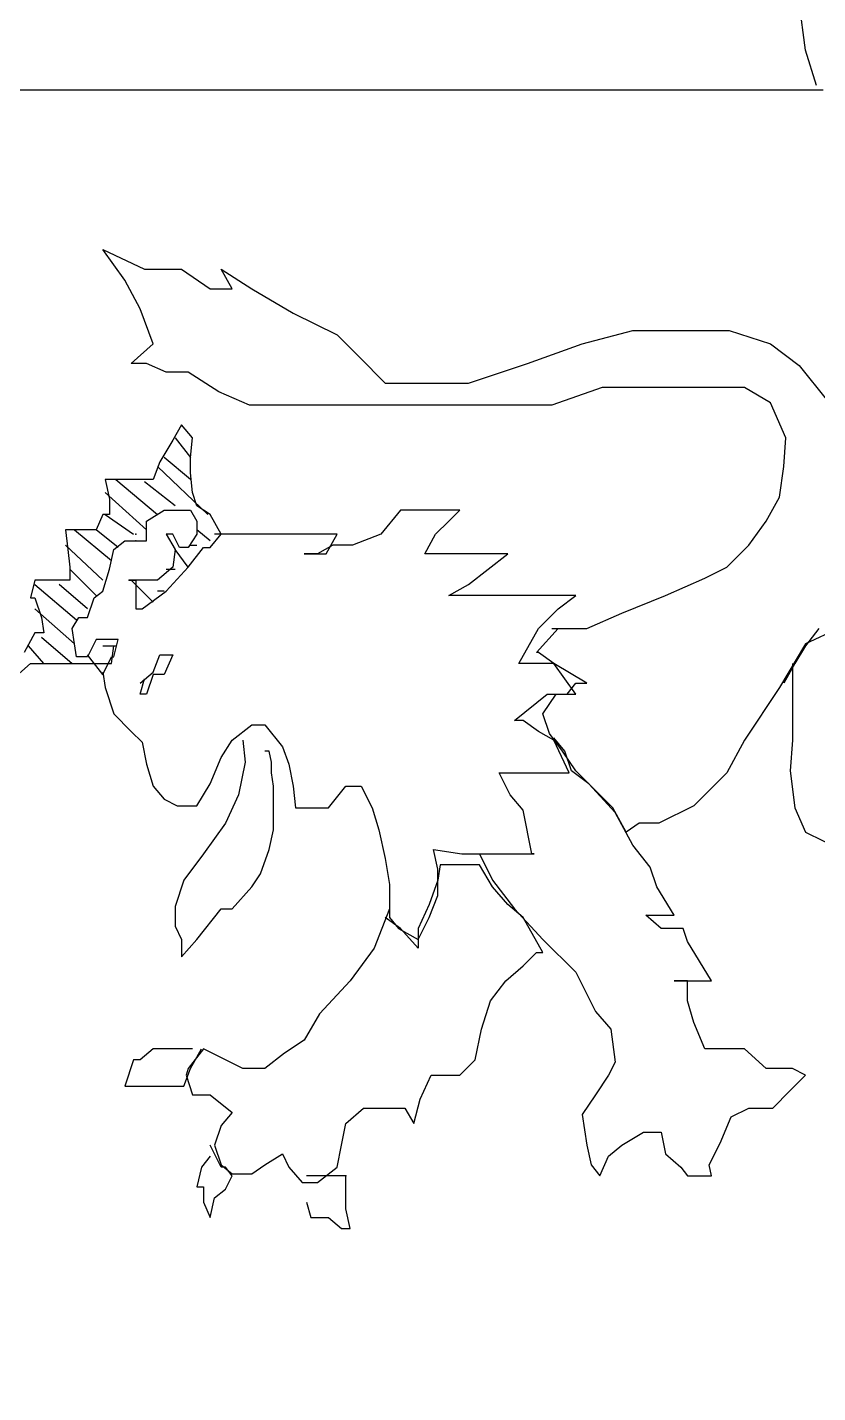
# Model space of a CAD drawing. Extents: x 730654 to 731244, y 4379381 to 4380408.
# Drawn here: x 730685.58 to 730689.2, y 4380242.19 to 4380248.42 of the extents above; entities that cross this region are included whole.
import ezdxf

# ---------------------------------------------------------------- set-up
doc = ezdxf.new("R2010")
doc.units = 0
doc.layers.get('0').update_dxf_attribs({"linetype": 'CONTINUOUS'})

msp = doc.modelspace()

# ---------------------------------------------------------------- linework, layer by layer
at = {"color": 0, "linetype": 'CONTINUOUS'}
for p, q in [((730689.14, 4380248.32), (730689.11, 4380248.54)), ((730689.14, 4380248.32), (730689.11, 4380248.54)), ((730689.19, 4380248.16), (730689.14, 4380248.32)), ((730689.19, 4380248.16), (730689.14, 4380248.32)), ((730685.2, 4380248.14), (730687.6, 4380248.14)), ((730685.2, 4380248.14), (730687.6, 4380248.14)), ((730687.6, 4380248.14), (730689.14, 4380248.14)), ((730687.6, 4380248.14), (730689.14, 4380248.14)), ((730689.14, 4380248.14), (730689.22, 4380248.14)), ((730689.14, 4380248.14), (730689.22, 4380248.14)), ((730686.03, 4380247.27), (730685.93, 4380247.41)), ((730685.93, 4380247.41), (730686.12, 4380247.32)), ((730686.03, 4380247.27), (730685.93, 4380247.41)), ((730685.93, 4380247.41), (730686.12, 4380247.32)), ((730686.12, 4380247.32), (730686.29, 4380247.32)), ((730686.12, 4380247.32), (730686.29, 4380247.32)), ((730686.29, 4380247.32), (730686.42, 4380247.23)), ((730686.29, 4380247.32), (730686.42, 4380247.23)), ((730686.47, 4380247.32), (730686.61, 4380247.23)), ((730686.52, 4380247.23), (730686.47, 4380247.32)), ((730686.47, 4380247.32), (730686.61, 4380247.23)), ((730686.52, 4380247.23), (730686.47, 4380247.32)), ((730686.1, 4380247.14), (730686.03, 4380247.27)), ((730686.1, 4380247.14), (730686.03, 4380247.27)), ((730686.42, 4380247.23), (730686.52, 4380247.23)), ((730686.42, 4380247.23), (730686.52, 4380247.23)), ((730686.61, 4380247.23), (730686.8, 4380247.12)), ((730686.61, 4380247.23), (730686.8, 4380247.12)), ((730686.16, 4380246.98), (730686.1, 4380247.14)), ((730686.16, 4380246.98), (730686.1, 4380247.14)), ((730686.8, 4380247.12), (730687, 4380247.02)), ((730686.8, 4380247.12), (730687, 4380247.02)), ((730687, 4380247.02), (730687.1, 4380246.92)), ((730687, 4380247.02), (730687.1, 4380246.92)), ((730688.12, 4380246.98), (730688.35, 4380247.04)), ((730688.12, 4380246.98), (730688.35, 4380247.04)), ((730688.35, 4380247.04), (730688.58, 4380247.04)), ((730688.35, 4380247.04), (730688.58, 4380247.04)), ((730688.58, 4380247.04), (730688.79, 4380247.04)), ((730688.58, 4380247.04), (730688.79, 4380247.04)), ((730688.79, 4380247.04), (730688.98, 4380246.98)), ((730688.79, 4380247.04), (730688.98, 4380246.98)), ((730686.06, 4380246.89), (730686.16, 4380246.98)), ((730686.06, 4380246.89), (730686.16, 4380246.98)), ((730687.87, 4380246.89), (730688.12, 4380246.98)), ((730687.87, 4380246.89), (730688.12, 4380246.98)), ((730688.98, 4380246.98), (730689.11, 4380246.88)), ((730688.98, 4380246.98), (730689.11, 4380246.88)), ((730686.13, 4380246.89), (730686.06, 4380246.89)), ((730686.13, 4380246.89), (730686.06, 4380246.89)), ((730686.22, 4380246.85), (730686.13, 4380246.89)), ((730686.22, 4380246.85), (730686.13, 4380246.89)), ((730687.1, 4380246.92), (730687.22, 4380246.8)), ((730687.1, 4380246.92), (730687.22, 4380246.8)), ((730687.6, 4380246.8), (730687.87, 4380246.89)), ((730687.6, 4380246.8), (730687.87, 4380246.89)), ((730689.11, 4380246.88), (730689.24, 4380246.72)), ((730689.11, 4380246.88), (730689.24, 4380246.72)), ((730686.32, 4380246.85), (730686.22, 4380246.85)), ((730686.32, 4380246.85), (730686.22, 4380246.85)), ((730686.46, 4380246.76), (730686.32, 4380246.85)), ((730686.46, 4380246.76), (730686.32, 4380246.85)), ((730686.6, 4380246.7), (730686.46, 4380246.76)), ((730686.6, 4380246.7), (730686.46, 4380246.76)), ((730687.22, 4380246.8), (730687.34, 4380246.8)), ((730687.22, 4380246.8), (730687.34, 4380246.8)), ((730687.34, 4380246.8), (730687.6, 4380246.8)), ((730687.34, 4380246.8), (730687.6, 4380246.8)), ((730688.21, 4380246.78), (730687.98, 4380246.7)), ((730688.21, 4380246.78), (730687.98, 4380246.7)), ((730688.49, 4380246.78), (730688.21, 4380246.78)), ((730688.49, 4380246.78), (730688.21, 4380246.78)), ((730688.69, 4380246.78), (730688.49, 4380246.78)), ((730688.69, 4380246.78), (730688.49, 4380246.78)), ((730688.86, 4380246.78), (730688.69, 4380246.78)), ((730688.86, 4380246.78), (730688.69, 4380246.78)), ((730688.98, 4380246.71), (730688.86, 4380246.78)), ((730688.98, 4380246.71), (730688.86, 4380246.78)), ((730686.81, 4380246.7), (730686.6, 4380246.7)), ((730686.81, 4380246.7), (730686.6, 4380246.7)), ((730686.99, 4380246.7), (730686.81, 4380246.7)), ((730686.99, 4380246.7), (730686.81, 4380246.7)), ((730687.11, 4380246.7), (730686.99, 4380246.7)), ((730687.11, 4380246.7), (730686.99, 4380246.7)), ((730687.33, 4380246.7), (730687.11, 4380246.7)), ((730687.33, 4380246.7), (730687.11, 4380246.7)), ((730687.59, 4380246.7), (730687.33, 4380246.7)), ((730687.59, 4380246.7), (730687.33, 4380246.7)), ((730687.78, 4380246.7), (730687.59, 4380246.7)), ((730687.78, 4380246.7), (730687.59, 4380246.7)), ((730687.98, 4380246.7), (730687.78, 4380246.7)), ((730687.98, 4380246.7), (730687.78, 4380246.7)), ((730689.05, 4380246.55), (730688.98, 4380246.71)), ((730689.05, 4380246.55), (730688.98, 4380246.71)), ((730686.29, 4380246.61), (730686.25, 4380246.54)), ((730686.29, 4380246.61), (730686.25, 4380246.54)), ((730686.34, 4380246.55), (730686.29, 4380246.61)), ((730686.34, 4380246.55), (730686.29, 4380246.61)), ((730686.25, 4380246.54), (730686.19, 4380246.44)), ((730686.25, 4380246.54), (730686.19, 4380246.44)), ((730686.26, 4380246.55), (730686.33, 4380246.46)), ((730686.26, 4380246.55), (730686.33, 4380246.46)), ((730686.33, 4380246.46), (730686.34, 4380246.55)), ((730686.33, 4380246.46), (730686.34, 4380246.55)), ((730689.04, 4380246.42), (730689.05, 4380246.55)), ((730689.04, 4380246.42), (730689.05, 4380246.55)), ((730686.19, 4380246.44), (730686.16, 4380246.36)), ((730686.19, 4380246.44), (730686.16, 4380246.36)), ((730686.33, 4380246.36), (730686.21, 4380246.46)), ((730686.33, 4380246.36), (730686.21, 4380246.46)), ((730686.33, 4380246.39), (730686.33, 4380246.46)), ((730686.33, 4380246.39), (730686.33, 4380246.46)), ((730686.18, 4380246.42), (730686.41, 4380246.2)), ((730686.18, 4380246.42), (730686.41, 4380246.2)), ((730686.34, 4380246.3), (730686.33, 4380246.39)), ((730686.34, 4380246.3), (730686.33, 4380246.39)), ((730689.02, 4380246.28), (730689.04, 4380246.42)), ((730689.02, 4380246.28), (730689.04, 4380246.42)), ((730686, 4380246.36), (730685.94, 4380246.36)), ((730685.94, 4380246.36), (730685.96, 4380246.27)), ((730686, 4380246.36), (730685.94, 4380246.36)), ((730685.94, 4380246.36), (730685.96, 4380246.27)), ((730685.99, 4380246.36), (730686.18, 4380246.2)), ((730685.99, 4380246.36), (730686.18, 4380246.2)), ((730686.05, 4380246.36), (730686, 4380246.36)), ((730686.05, 4380246.36), (730686, 4380246.36)), ((730686.12, 4380246.36), (730686.05, 4380246.36)), ((730686.12, 4380246.36), (730686.05, 4380246.36)), ((730686.16, 4380246.36), (730686.12, 4380246.36)), ((730686.16, 4380246.36), (730686.12, 4380246.36)), ((730686.26, 4380246.24), (730686.12, 4380246.35)), ((730686.26, 4380246.24), (730686.12, 4380246.35)), ((730686.13, 4380246.13), (730685.94, 4380246.3)), ((730686.13, 4380246.13), (730685.94, 4380246.3)), ((730685.96, 4380246.27), (730685.96, 4380246.2)), ((730685.96, 4380246.27), (730685.96, 4380246.2)), ((730686.36, 4380246.24), (730686.34, 4380246.3)), ((730686.36, 4380246.24), (730686.34, 4380246.3)), ((730688.96, 4380246.17), (730689.02, 4380246.28)), ((730688.96, 4380246.17), (730689.02, 4380246.28)), ((730685.93, 4380246.2), (730685.9, 4380246.13)), ((730685.93, 4380246.2), (730685.9, 4380246.13)), ((730685.96, 4380246.2), (730685.93, 4380246.2)), ((730685.96, 4380246.2), (730685.93, 4380246.2)), ((730685.94, 4380246.2), (730686.07, 4380246.11)), ((730685.94, 4380246.2), (730686.07, 4380246.11)), ((730686.13, 4380246.17), (730686.21, 4380246.22)), ((730686.13, 4380246.17), (730686.21, 4380246.22)), ((730686.21, 4380246.22), (730686.27, 4380246.22)), ((730686.21, 4380246.22), (730686.27, 4380246.22)), ((730686.27, 4380246.22), (730686.33, 4380246.22)), ((730686.27, 4380246.22), (730686.33, 4380246.22)), ((730686.33, 4380246.22), (730686.36, 4380246.17)), ((730686.33, 4380246.22), (730686.36, 4380246.17)), ((730686.42, 4380246.2), (730686.36, 4380246.24)), ((730686.42, 4380246.2), (730686.36, 4380246.24)), ((730686.47, 4380246.11), (730686.42, 4380246.2)), ((730686.47, 4380246.11), (730686.42, 4380246.2)), ((730687.29, 4380246.22), (730687.2, 4380246.11)), ((730687.29, 4380246.22), (730687.2, 4380246.11)), ((730687.4, 4380246.22), (730687.29, 4380246.22)), ((730687.4, 4380246.22), (730687.29, 4380246.22)), ((730687.56, 4380246.22), (730687.4, 4380246.22)), ((730687.56, 4380246.22), (730687.4, 4380246.22)), ((730687.51, 4380246.17), (730687.56, 4380246.22)), ((730687.51, 4380246.17), (730687.56, 4380246.22)), ((730685.78, 4380246.13), (730685.76, 4380246.13)), ((730685.76, 4380246.13), (730685.77, 4380246.04)), ((730685.78, 4380246.13), (730685.76, 4380246.13)), ((730685.76, 4380246.13), (730685.77, 4380246.04)), ((730685.86, 4380246.13), (730685.78, 4380246.13)), ((730685.86, 4380246.13), (730685.78, 4380246.13)), ((730685.8, 4380246.13), (730685.97, 4380245.99)), ((730685.8, 4380246.13), (730685.97, 4380245.99)), ((730685.9, 4380246.13), (730685.86, 4380246.13)), ((730685.9, 4380246.13), (730685.86, 4380246.13)), ((730686, 4380246.05), (730685.9, 4380246.13)), ((730686, 4380246.05), (730685.9, 4380246.13)), ((730686.13, 4380246.08), (730686.13, 4380246.17)), ((730686.13, 4380246.08), (730686.13, 4380246.17)), ((730686.36, 4380246.17), (730686.36, 4380246.11)), ((730686.36, 4380246.17), (730686.36, 4380246.11)), ((730686.42, 4380246.08), (730686.36, 4380246.13)), ((730686.42, 4380246.08), (730686.36, 4380246.13)), ((730687.45, 4380246.11), (730687.51, 4380246.17)), ((730687.45, 4380246.11), (730687.51, 4380246.17)), ((730688.88, 4380246.06), (730688.96, 4380246.17)), ((730688.88, 4380246.06), (730688.96, 4380246.17)), ((730685.93, 4380245.9), (730685.76, 4380246.06)), ((730685.93, 4380245.9), (730685.76, 4380246.06)), ((730685.98, 4380246.04), (730686.03, 4380246.08)), ((730685.98, 4380246.04), (730686.03, 4380246.08)), ((730686.03, 4380246.08), (730686.08, 4380246.08)), ((730686.03, 4380246.08), (730686.08, 4380246.08)), ((730686.08, 4380246.08), (730686.13, 4380246.08)), ((730686.08, 4380246.08), (730686.13, 4380246.08)), ((730686.25, 4380246.11), (730686.22, 4380246.11)), ((730686.22, 4380246.11), (730686.26, 4380246.04)), ((730686.25, 4380246.11), (730686.22, 4380246.11)), ((730686.22, 4380246.11), (730686.26, 4380246.04)), ((730686.28, 4380246.05), (730686.25, 4380246.11)), ((730686.28, 4380246.05), (730686.25, 4380246.11)), ((730686.36, 4380246.11), (730686.32, 4380246.05)), ((730686.36, 4380246.11), (730686.32, 4380246.05)), ((730686.33, 4380246.06), (730686.36, 4380246.06)), ((730686.33, 4380246.06), (730686.36, 4380246.06)), ((730686.42, 4380246.05), (730686.47, 4380246.11)), ((730686.42, 4380246.05), (730686.47, 4380246.11)), ((730686.47, 4380246.11), (730686.44, 4380246.11)), ((730686.47, 4380246.11), (730686.44, 4380246.11)), ((730686.52, 4380246.11), (730686.47, 4380246.11)), ((730686.52, 4380246.11), (730686.47, 4380246.11)), ((730686.6, 4380246.11), (730686.52, 4380246.11)), ((730686.6, 4380246.11), (730686.52, 4380246.11)), ((730686.75, 4380246.11), (730686.6, 4380246.11)), ((730686.75, 4380246.11), (730686.6, 4380246.11)), ((730686.85, 4380246.11), (730686.75, 4380246.11)), ((730686.85, 4380246.11), (730686.75, 4380246.11)), ((730686.98, 4380246.11), (730686.85, 4380246.11)), ((730686.98, 4380246.11), (730686.85, 4380246.11)), ((730686.98, 4380246.06), (730686.91, 4380246.02)), ((730686.98, 4380246.06), (730686.91, 4380246.02)), ((730686.95, 4380246.02), (730687, 4380246.11)), ((730686.95, 4380246.02), (730687, 4380246.11)), ((730687, 4380246.11), (730686.98, 4380246.11)), ((730687, 4380246.11), (730686.98, 4380246.11)), ((730687.07, 4380246.06), (730686.98, 4380246.06)), ((730687.07, 4380246.06), (730686.98, 4380246.06)), ((730687.2, 4380246.11), (730687.07, 4380246.06)), ((730687.2, 4380246.11), (730687.07, 4380246.06)), ((730687.4, 4380246.02), (730687.45, 4380246.11)), ((730687.4, 4380246.02), (730687.45, 4380246.11)), ((730688.78, 4380245.96), (730688.88, 4380246.06)), ((730688.78, 4380245.96), (730688.88, 4380246.06)), ((730685.77, 4380246.04), (730685.78, 4380245.96)), ((730685.77, 4380246.04), (730685.78, 4380245.96)), ((730685.96, 4380245.95), (730685.98, 4380246.04)), ((730685.96, 4380245.95), (730685.98, 4380246.04)), ((730686.26, 4380246.04), (730686.25, 4380245.96)), ((730686.26, 4380246.04), (730686.25, 4380245.96)), ((730686.32, 4380245.96), (730686.26, 4380246.04)), ((730686.32, 4380245.96), (730686.26, 4380246.04)), ((730686.32, 4380246.05), (730686.28, 4380246.05)), ((730686.32, 4380246.05), (730686.28, 4380246.05)), ((730686.32, 4380245.96), (730686.39, 4380246.05)), ((730686.32, 4380245.96), (730686.39, 4380246.05)), ((730686.39, 4380246.05), (730686.42, 4380246.05)), ((730686.39, 4380246.05), (730686.42, 4380246.05)), ((730686.87, 4380246.02), (730686.85, 4380246.02)), ((730686.85, 4380246.02), (730686.95, 4380246.02)), ((730686.87, 4380246.02), (730686.85, 4380246.02)), ((730686.85, 4380246.02), (730686.95, 4380246.02)), ((730686.91, 4380246.02), (730686.87, 4380246.02)), ((730686.91, 4380246.02), (730686.87, 4380246.02)), ((730687.43, 4380246.02), (730687.4, 4380246.02)), ((730687.43, 4380246.02), (730687.4, 4380246.02)), ((730687.51, 4380246.02), (730687.43, 4380246.02)), ((730687.51, 4380246.02), (730687.43, 4380246.02)), ((730687.6, 4380246.02), (730687.51, 4380246.02)), ((730687.6, 4380246.02), (730687.51, 4380246.02)), ((730687.72, 4380246.02), (730687.6, 4380246.02)), ((730687.72, 4380246.02), (730687.6, 4380246.02)), ((730687.69, 4380245.95), (730687.78, 4380246.02)), ((730687.69, 4380245.95), (730687.78, 4380246.02)), ((730687.78, 4380246.02), (730687.72, 4380246.02)), ((730687.78, 4380246.02), (730687.72, 4380246.02)), ((730685.78, 4380245.96), (730685.78, 4380245.9)), ((730685.78, 4380245.96), (730685.78, 4380245.9)), ((730685.78, 4380245.95), (730685.9, 4380245.83)), ((730685.78, 4380245.95), (730685.9, 4380245.83)), ((730685.93, 4380245.85), (730685.96, 4380245.95)), ((730685.93, 4380245.85), (730685.96, 4380245.95)), ((730686.25, 4380245.96), (730686.18, 4380245.9)), ((730686.25, 4380245.96), (730686.18, 4380245.9)), ((730686.22, 4380245.85), (730686.32, 4380245.96)), ((730686.22, 4380245.85), (730686.32, 4380245.96)), ((730686.22, 4380245.95), (730686.26, 4380245.95)), ((730686.22, 4380245.95), (730686.26, 4380245.95)), ((730687.6, 4380245.88), (730687.69, 4380245.95)), ((730687.6, 4380245.88), (730687.69, 4380245.95)), ((730688.68, 4380245.91), (730688.78, 4380245.96)), ((730688.68, 4380245.91), (730688.78, 4380245.96)), ((730685.62, 4380245.9), (730685.6, 4380245.82)), ((730685.62, 4380245.9), (730685.6, 4380245.82)), ((730685.65, 4380245.9), (730685.62, 4380245.9)), ((730685.65, 4380245.9), (730685.62, 4380245.9)), ((730685.62, 4380245.88), (730685.81, 4380245.72)), ((730685.62, 4380245.88), (730685.81, 4380245.72)), ((730685.71, 4380245.9), (730685.65, 4380245.9)), ((730685.71, 4380245.9), (730685.65, 4380245.9)), ((730685.73, 4380245.9), (730685.71, 4380245.9)), ((730685.73, 4380245.9), (730685.71, 4380245.9)), ((730685.78, 4380245.9), (730685.73, 4380245.9)), ((730685.78, 4380245.9), (730685.73, 4380245.9)), ((730685.86, 4380245.77), (730685.73, 4380245.88)), ((730685.86, 4380245.77), (730685.73, 4380245.88)), ((730686.09, 4380245.9), (730686.05, 4380245.9)), ((730686.05, 4380245.9), (730686.08, 4380245.9)), ((730686.09, 4380245.9), (730686.05, 4380245.9)), ((730686.05, 4380245.9), (730686.08, 4380245.9)), ((730686.06, 4380245.9), (730686.16, 4380245.8)), ((730686.06, 4380245.9), (730686.16, 4380245.8)), ((730686.08, 4380245.9), (730686.08, 4380245.77)), ((730686.08, 4380245.9), (730686.08, 4380245.77)), ((730686.11, 4380245.9), (730686.09, 4380245.9)), ((730686.11, 4380245.9), (730686.09, 4380245.9)), ((730686.13, 4380245.9), (730686.11, 4380245.9)), ((730686.13, 4380245.9), (730686.11, 4380245.9)), ((730686.18, 4380245.9), (730686.13, 4380245.9)), ((730686.18, 4380245.9), (730686.13, 4380245.9)), ((730687.51, 4380245.83), (730687.6, 4380245.88)), ((730687.51, 4380245.83), (730687.6, 4380245.88)), ((730688.5, 4380245.83), (730688.68, 4380245.91)), ((730688.5, 4380245.83), (730688.68, 4380245.91)), ((730685.6, 4380245.82), (730685.62, 4380245.82)), ((730685.6, 4380245.82), (730685.62, 4380245.82)), ((730685.62, 4380245.82), (730685.65, 4380245.73)), ((730685.62, 4380245.82), (730685.65, 4380245.73)), ((730685.86, 4380245.73), (730685.89, 4380245.82)), ((730685.86, 4380245.73), (730685.89, 4380245.82)), ((730685.89, 4380245.82), (730685.93, 4380245.85)), ((730685.89, 4380245.82), (730685.93, 4380245.85)), ((730686.11, 4380245.77), (730686.22, 4380245.85)), ((730686.11, 4380245.77), (730686.22, 4380245.85)), ((730686.21, 4380245.85), (730686.18, 4380245.85)), ((730686.21, 4380245.85), (730686.18, 4380245.85)), ((730687.59, 4380245.83), (730687.51, 4380245.83)), ((730687.59, 4380245.83), (730687.51, 4380245.83)), ((730687.67, 4380245.83), (730687.59, 4380245.83)), ((730687.67, 4380245.83), (730687.59, 4380245.83)), ((730687.79, 4380245.83), (730687.67, 4380245.83)), ((730687.79, 4380245.83), (730687.67, 4380245.83)), ((730687.92, 4380245.83), (730687.79, 4380245.83)), ((730687.92, 4380245.83), (730687.79, 4380245.83)), ((730688.09, 4380245.83), (730687.92, 4380245.83)), ((730688.09, 4380245.83), (730687.92, 4380245.83)), ((730688.01, 4380245.77), (730688.09, 4380245.83)), ((730688.01, 4380245.77), (730688.09, 4380245.83)), ((730688.3, 4380245.75), (730688.5, 4380245.83)), ((730688.3, 4380245.75), (730688.5, 4380245.83)), ((730685.8, 4380245.61), (730685.62, 4380245.77)), ((730685.8, 4380245.61), (730685.62, 4380245.77)), ((730686.08, 4380245.77), (730686.11, 4380245.77)), ((730686.08, 4380245.77), (730686.11, 4380245.77)), ((730687.92, 4380245.68), (730688.01, 4380245.77)), ((730687.92, 4380245.68), (730688.01, 4380245.77)), ((730688.14, 4380245.68), (730688.3, 4380245.75)), ((730688.14, 4380245.68), (730688.3, 4380245.75)), ((730685.65, 4380245.73), (730685.66, 4380245.66)), ((730685.65, 4380245.73), (730685.66, 4380245.66)), ((730685.79, 4380245.68), (730685.82, 4380245.73)), ((730685.79, 4380245.68), (730685.82, 4380245.73)), ((730685.82, 4380245.73), (730685.86, 4380245.73)), ((730685.82, 4380245.73), (730685.86, 4380245.73)), ((730685.62, 4380245.66), (730685.57, 4380245.57)), ((730685.62, 4380245.66), (730685.57, 4380245.57)), ((730685.66, 4380245.66), (730685.62, 4380245.66)), ((730685.66, 4380245.66), (730685.62, 4380245.66)), ((730685.65, 4380245.64), (730685.79, 4380245.52)), ((730685.65, 4380245.64), (730685.79, 4380245.52)), ((730685.8, 4380245.61), (730685.79, 4380245.68)), ((730685.8, 4380245.61), (730685.79, 4380245.68)), ((730685.9, 4380245.63), (730685.86, 4380245.55)), ((730685.9, 4380245.63), (730685.86, 4380245.55)), ((730685.93, 4380245.63), (730685.9, 4380245.63)), ((730685.93, 4380245.63), (730685.9, 4380245.63)), ((730685.98, 4380245.63), (730685.93, 4380245.63)), ((730685.98, 4380245.63), (730685.93, 4380245.63)), ((730685.98, 4380245.55), (730686, 4380245.63)), ((730686, 4380245.63), (730685.98, 4380245.63)), ((730685.98, 4380245.55), (730686, 4380245.63)), ((730686, 4380245.63), (730685.98, 4380245.63)), ((730687.83, 4380245.52), (730687.92, 4380245.68)), ((730687.83, 4380245.52), (730687.92, 4380245.68)), ((730687.91, 4380245.57), (730688.01, 4380245.68)), ((730687.91, 4380245.57), (730688.01, 4380245.68)), ((730687.98, 4380245.68), (730688.14, 4380245.68)), ((730687.98, 4380245.68), (730688.14, 4380245.68)), ((730688.01, 4380245.68), (730688.07, 4380245.68)), ((730688.01, 4380245.68), (730688.07, 4380245.68)), ((730689.2, 4380245.68), (730689.14, 4380245.6)), ((730689.29, 4380245.68), (730689.14, 4380245.61)), ((730689.2, 4380245.68), (730689.14, 4380245.6)), ((730689.29, 4380245.68), (730689.14, 4380245.61)), ((730685.66, 4380245.52), (730685.59, 4380245.6)), ((730685.66, 4380245.52), (730685.59, 4380245.6)), ((730685.81, 4380245.55), (730685.8, 4380245.61)), ((730685.81, 4380245.55), (730685.8, 4380245.61)), ((730685.93, 4380245.47), (730685.86, 4380245.56)), ((730685.93, 4380245.47), (730685.86, 4380245.56)), ((730685.93, 4380245.6), (730685.97, 4380245.6)), ((730685.93, 4380245.6), (730685.97, 4380245.6)), ((730685.97, 4380245.6), (730685.98, 4380245.6)), ((730685.97, 4380245.52), (730685.98, 4380245.6)), ((730685.97, 4380245.6), (730685.98, 4380245.6)), ((730685.97, 4380245.52), (730685.98, 4380245.6)), ((730685.98, 4380245.6), (730685.99, 4380245.6)), ((730685.98, 4380245.6), (730685.99, 4380245.6)), ((730686.16, 4380245.48), (730686.19, 4380245.56)), ((730686.16, 4380245.48), (730686.19, 4380245.56)), ((730686.19, 4380245.56), (730686.25, 4380245.56)), ((730686.19, 4380245.56), (730686.25, 4380245.56)), ((730686.25, 4380245.56), (730686.21, 4380245.47)), ((730686.25, 4380245.56), (730686.21, 4380245.47)), ((730687.92, 4380245.57), (730687.91, 4380245.57)), ((730687.92, 4380245.57), (730687.91, 4380245.57)), ((730687.99, 4380245.52), (730687.92, 4380245.57)), ((730687.99, 4380245.52), (730687.92, 4380245.57)), ((730689.14, 4380245.61), (730689.02, 4380245.41)), ((730689.14, 4380245.61), (730689.02, 4380245.41)), ((730689.14, 4380245.6), (730689.09, 4380245.52)), ((730689.14, 4380245.6), (730689.09, 4380245.52)), ((730685.52, 4380245.45), (730685.6, 4380245.52)), ((730685.52, 4380245.45), (730685.6, 4380245.52)), ((730685.6, 4380245.52), (730685.68, 4380245.52)), ((730685.6, 4380245.52), (730685.68, 4380245.52)), ((730685.68, 4380245.52), (730685.76, 4380245.52)), ((730685.68, 4380245.52), (730685.76, 4380245.52)), ((730685.76, 4380245.52), (730685.82, 4380245.52)), ((730685.76, 4380245.52), (730685.82, 4380245.52)), ((730685.86, 4380245.55), (730685.81, 4380245.55)), ((730685.86, 4380245.55), (730685.81, 4380245.55)), ((730685.82, 4380245.52), (730685.86, 4380245.52)), ((730685.82, 4380245.52), (730685.86, 4380245.52)), ((730685.86, 4380245.52), (730685.89, 4380245.52)), ((730685.86, 4380245.52), (730685.89, 4380245.52)), ((730685.89, 4380245.52), (730685.9, 4380245.52)), ((730685.89, 4380245.52), (730685.9, 4380245.52)), ((730685.9, 4380245.52), (730685.94, 4380245.52)), ((730685.9, 4380245.52), (730685.94, 4380245.52)), ((730685.93, 4380245.47), (730685.97, 4380245.55)), ((730685.93, 4380245.47), (730685.97, 4380245.55)), ((730685.94, 4380245.52), (730685.97, 4380245.52)), ((730685.94, 4380245.52), (730685.97, 4380245.52)), ((730685.97, 4380245.55), (730685.98, 4380245.55)), ((730685.97, 4380245.55), (730685.98, 4380245.55)), ((730687.92, 4380245.52), (730687.83, 4380245.52)), ((730687.92, 4380245.52), (730687.83, 4380245.52)), ((730687.99, 4380245.52), (730687.92, 4380245.52)), ((730687.99, 4380245.52), (730687.92, 4380245.52)), ((730688.09, 4380245.38), (730687.99, 4380245.52)), ((730688.14, 4380245.43), (730687.99, 4380245.52)), ((730688.09, 4380245.38), (730687.99, 4380245.52)), ((730688.14, 4380245.43), (730687.99, 4380245.52)), ((730689.09, 4380245.52), (730689.04, 4380245.43)), ((730689.09, 4380245.52), (730689.04, 4380245.43)), ((730689.08, 4380245.52), (730689.08, 4380245.35)), ((730689.08, 4380245.52), (730689.08, 4380245.35)), ((730685.93, 4380245.48), (730685.94, 4380245.41)), ((730685.93, 4380245.48), (730685.94, 4380245.41)), ((730686.1, 4380245.43), (730686.16, 4380245.48)), ((730686.1, 4380245.43), (730686.16, 4380245.48)), ((730686.1, 4380245.38), (730686.12, 4380245.45)), ((730686.1, 4380245.38), (730686.12, 4380245.45)), ((730686.16, 4380245.47), (730686.13, 4380245.38)), ((730686.16, 4380245.47), (730686.13, 4380245.38)), ((730686.18, 4380245.47), (730686.16, 4380245.47)), ((730686.18, 4380245.47), (730686.16, 4380245.47)), ((730686.21, 4380245.47), (730686.18, 4380245.47)), ((730686.21, 4380245.47), (730686.18, 4380245.47)), ((730685.94, 4380245.41), (730685.98, 4380245.29)), ((730685.94, 4380245.41), (730685.98, 4380245.29)), ((730686.11, 4380245.38), (730686.1, 4380245.38)), ((730686.11, 4380245.38), (730686.1, 4380245.38)), ((730686.13, 4380245.38), (730686.11, 4380245.38)), ((730686.13, 4380245.38), (730686.11, 4380245.38)), ((730687.81, 4380245.26), (730687.96, 4380245.38)), ((730687.81, 4380245.26), (730687.96, 4380245.38)), ((730687.94, 4380245.29), (730688, 4380245.38)), ((730687.94, 4380245.29), (730688, 4380245.38)), ((730687.96, 4380245.38), (730688.05, 4380245.38)), ((730687.96, 4380245.38), (730688.05, 4380245.38)), ((730688, 4380245.38), (730688.07, 4380245.38)), ((730688, 4380245.38), (730688.07, 4380245.38)), ((730688.05, 4380245.38), (730688.09, 4380245.43)), ((730688.05, 4380245.38), (730688.09, 4380245.43)), ((730688.07, 4380245.38), (730688.09, 4380245.38)), ((730688.07, 4380245.38), (730688.09, 4380245.38)), ((730688.09, 4380245.43), (730688.14, 4380245.43)), ((730688.09, 4380245.43), (730688.14, 4380245.43)), ((730689.02, 4380245.41), (730688.86, 4380245.17)), ((730689.02, 4380245.41), (730688.86, 4380245.17)), ((730689.08, 4380245.35), (730689.08, 4380245.17)), ((730689.08, 4380245.35), (730689.08, 4380245.17)), ((730685.98, 4380245.29), (730686.06, 4380245.21)), ((730685.98, 4380245.29), (730686.06, 4380245.21)), ((730687.85, 4380245.26), (730687.81, 4380245.26)), ((730687.85, 4380245.26), (730687.81, 4380245.26)), ((730687.92, 4380245.21), (730687.85, 4380245.26)), ((730687.92, 4380245.21), (730687.85, 4380245.26)), ((730687.97, 4380245.2), (730687.94, 4380245.29)), ((730687.97, 4380245.2), (730687.94, 4380245.29)), ((730686.06, 4380245.21), (730686.11, 4380245.16)), ((730686.06, 4380245.21), (730686.11, 4380245.16)), ((730686.52, 4380245.17), (730686.61, 4380245.24)), ((730686.52, 4380245.17), (730686.61, 4380245.24)), ((730686.61, 4380245.24), (730686.67, 4380245.24)), ((730686.61, 4380245.24), (730686.67, 4380245.24)), ((730686.67, 4380245.24), (730686.75, 4380245.14)), ((730686.67, 4380245.24), (730686.75, 4380245.14)), ((730687.99, 4380245.17), (730687.92, 4380245.21)), ((730687.99, 4380245.17), (730687.92, 4380245.21)), ((730688.03, 4380245.12), (730687.97, 4380245.2)), ((730688.03, 4380245.12), (730687.97, 4380245.2)), ((730686.11, 4380245.16), (730686.13, 4380245.06)), ((730686.11, 4380245.16), (730686.13, 4380245.06)), ((730686.47, 4380245.09), (730686.52, 4380245.17)), ((730686.47, 4380245.09), (730686.52, 4380245.17)), ((730686.57, 4380245.17), (730686.58, 4380245.07)), ((730686.57, 4380245.17), (730686.58, 4380245.07)), ((730686.75, 4380245.14), (730686.78, 4380245.06)), ((730686.75, 4380245.14), (730686.78, 4380245.06)), ((730688.04, 4380245.12), (730687.99, 4380245.18)), ((730688.04, 4380245.12), (730687.99, 4380245.18)), ((730688.06, 4380245.02), (730687.99, 4380245.17)), ((730688.06, 4380245.02), (730687.99, 4380245.17)), ((730688.86, 4380245.17), (730688.78, 4380245.02)), ((730688.86, 4380245.17), (730688.78, 4380245.02)), ((730689.08, 4380245.17), (730689.07, 4380245.03)), ((730689.08, 4380245.17), (730689.07, 4380245.03)), ((730686.13, 4380245.06), (730686.16, 4380244.96)), ((730686.13, 4380245.06), (730686.16, 4380244.96)), ((730686.42, 4380244.97), (730686.47, 4380245.09)), ((730686.42, 4380244.97), (730686.47, 4380245.09)), ((730686.58, 4380245.07), (730686.55, 4380244.92)), ((730686.58, 4380245.07), (730686.55, 4380244.92)), ((730686.69, 4380245.12), (730686.67, 4380245.12)), ((730686.69, 4380245.12), (730686.67, 4380245.12)), ((730686.7, 4380245.07), (730686.69, 4380245.12)), ((730686.7, 4380245.07), (730686.69, 4380245.12)), ((730686.7, 4380245.02), (730686.7, 4380245.07)), ((730686.7, 4380245.02), (730686.7, 4380245.07)), ((730686.78, 4380245.06), (730686.8, 4380244.96)), ((730686.78, 4380245.06), (730686.8, 4380244.96)), ((730688.09, 4380245.03), (730688.03, 4380245.12)), ((730688.09, 4380245.03), (730688.03, 4380245.12)), ((730688.07, 4380245.03), (730688.04, 4380245.12)), ((730688.07, 4380245.03), (730688.04, 4380245.12)), ((730686.71, 4380244.96), (730686.7, 4380245.02)), ((730686.71, 4380244.96), (730686.7, 4380245.02)), ((730687.79, 4380244.92), (730687.74, 4380245.02)), ((730687.74, 4380245.02), (730687.87, 4380245.02)), ((730687.79, 4380244.92), (730687.74, 4380245.02)), ((730687.74, 4380245.02), (730687.87, 4380245.02)), ((730687.87, 4380245.02), (730688, 4380245.02)), ((730687.87, 4380245.02), (730688, 4380245.02)), ((730688, 4380245.02), (730688.06, 4380245.02)), ((730688, 4380245.02), (730688.06, 4380245.02)), ((730688.15, 4380244.97), (730688.07, 4380245.03)), ((730688.15, 4380244.97), (730688.07, 4380245.03)), ((730688.15, 4380244.97), (730688.09, 4380245.03)), ((730688.15, 4380244.97), (730688.09, 4380245.03)), ((730688.78, 4380245.02), (730688.63, 4380244.87)), ((730688.78, 4380245.02), (730688.63, 4380244.87)), ((730689.07, 4380245.03), (730689.09, 4380244.86)), ((730689.07, 4380245.03), (730689.09, 4380244.86)), ((730686.16, 4380244.96), (730686.21, 4380244.9)), ((730686.16, 4380244.96), (730686.21, 4380244.9)), ((730686.36, 4380244.87), (730686.42, 4380244.97)), ((730686.36, 4380244.87), (730686.42, 4380244.97)), ((730686.71, 4380244.86), (730686.71, 4380244.96)), ((730686.71, 4380244.86), (730686.71, 4380244.96)), ((730686.8, 4380244.96), (730686.81, 4380244.86)), ((730686.8, 4380244.96), (730686.81, 4380244.86)), ((730686.96, 4380244.86), (730687.04, 4380244.96)), ((730686.96, 4380244.86), (730687.04, 4380244.96)), ((730687.04, 4380244.96), (730687.11, 4380244.96)), ((730687.04, 4380244.96), (730687.11, 4380244.96)), ((730687.11, 4380244.96), (730687.16, 4380244.86)), ((730687.11, 4380244.96), (730687.16, 4380244.86)), ((730688.26, 4380244.86), (730688.15, 4380244.97)), ((730688.27, 4380244.84), (730688.15, 4380244.97)), ((730688.26, 4380244.86), (730688.15, 4380244.97)), ((730688.27, 4380244.84), (730688.15, 4380244.97)), ((730686.21, 4380244.9), (730686.27, 4380244.87)), ((730686.21, 4380244.9), (730686.27, 4380244.87)), ((730686.55, 4380244.92), (730686.49, 4380244.79)), ((730686.55, 4380244.92), (730686.49, 4380244.79)), ((730687.85, 4380244.85), (730687.79, 4380244.92)), ((730687.85, 4380244.85), (730687.79, 4380244.92)), ((730686.27, 4380244.87), (730686.36, 4380244.87)), ((730686.27, 4380244.87), (730686.36, 4380244.87)), ((730686.71, 4380244.76), (730686.71, 4380244.86)), ((730686.71, 4380244.76), (730686.71, 4380244.86)), ((730686.81, 4380244.86), (730686.89, 4380244.86)), ((730686.81, 4380244.86), (730686.89, 4380244.86)), ((730686.89, 4380244.86), (730686.96, 4380244.86)), ((730686.89, 4380244.86), (730686.96, 4380244.86)), ((730687.16, 4380244.86), (730687.19, 4380244.76)), ((730687.16, 4380244.86), (730687.19, 4380244.76)), ((730687.89, 4380244.65), (730687.85, 4380244.85)), ((730687.89, 4380244.65), (730687.85, 4380244.85)), ((730688.32, 4380244.75), (730688.26, 4380244.86)), ((730688.32, 4380244.75), (730688.26, 4380244.86)), ((730688.35, 4380244.69), (730688.27, 4380244.84)), ((730688.35, 4380244.69), (730688.27, 4380244.84)), ((730688.63, 4380244.87), (730688.47, 4380244.79)), ((730688.63, 4380244.87), (730688.47, 4380244.79)), ((730689.09, 4380244.86), (730689.14, 4380244.75)), ((730689.09, 4380244.86), (730689.14, 4380244.75)), ((730686.49, 4380244.79), (730686.39, 4380244.65)), ((730686.49, 4380244.79), (730686.39, 4380244.65)), ((730686.69, 4380244.67), (730686.71, 4380244.76)), ((730686.69, 4380244.67), (730686.71, 4380244.76)), ((730687.19, 4380244.76), (730687.22, 4380244.63)), ((730687.19, 4380244.76), (730687.22, 4380244.63)), ((730688.38, 4380244.79), (730688.32, 4380244.75)), ((730688.38, 4380244.79), (730688.32, 4380244.75)), ((730688.47, 4380244.79), (730688.38, 4380244.79)), ((730688.47, 4380244.79), (730688.38, 4380244.79)), ((730689.14, 4380244.75), (730689.3, 4380244.67)), ((730689.14, 4380244.75), (730689.3, 4380244.67)), ((730688.43, 4380244.59), (730688.35, 4380244.69)), ((730688.43, 4380244.59), (730688.35, 4380244.69)), ((730686.39, 4380244.65), (730686.3, 4380244.53)), ((730686.39, 4380244.65), (730686.3, 4380244.53)), ((730686.65, 4380244.56), (730686.69, 4380244.67)), ((730686.65, 4380244.56), (730686.69, 4380244.67)), ((730687.22, 4380244.63), (730687.24, 4380244.51)), ((730687.22, 4380244.63), (730687.24, 4380244.51)), ((730687.44, 4380244.67), (730687.57, 4380244.65)), ((730687.46, 4380244.58), (730687.44, 4380244.67)), ((730687.44, 4380244.67), (730687.57, 4380244.65)), ((730687.46, 4380244.58), (730687.44, 4380244.67)), ((730687.57, 4380244.65), (730687.68, 4380244.65)), ((730687.57, 4380244.65), (730687.68, 4380244.65)), ((730687.65, 4380244.65), (730687.71, 4380244.53)), ((730687.65, 4380244.65), (730687.71, 4380244.53)), ((730687.68, 4380244.65), (730687.76, 4380244.65)), ((730687.68, 4380244.65), (730687.76, 4380244.65)), ((730687.76, 4380244.65), (730687.81, 4380244.65)), ((730687.76, 4380244.65), (730687.81, 4380244.65)), ((730687.81, 4380244.65), (730687.9, 4380244.65)), ((730687.81, 4380244.65), (730687.9, 4380244.65)), ((730687.9, 4380244.65), (730687.89, 4380244.65)), ((730687.9, 4380244.65), (730687.89, 4380244.65)), ((730686.61, 4380244.5), (730686.65, 4380244.56)), ((730686.61, 4380244.5), (730686.65, 4380244.56)), ((730687.47, 4380244.6), (730687.46, 4380244.53)), ((730687.47, 4380244.6), (730687.46, 4380244.53)), ((730687.46, 4380244.46), (730687.46, 4380244.58)), ((730687.46, 4380244.46), (730687.46, 4380244.58)), ((730687.59, 4380244.6), (730687.47, 4380244.6)), ((730687.59, 4380244.6), (730687.47, 4380244.6)), ((730687.65, 4380244.6), (730687.59, 4380244.6)), ((730687.65, 4380244.6), (730687.59, 4380244.6)), ((730687.71, 4380244.5), (730687.65, 4380244.6)), ((730687.71, 4380244.5), (730687.65, 4380244.6)), ((730688.46, 4380244.5), (730688.43, 4380244.59)), ((730688.46, 4380244.5), (730688.43, 4380244.59)), ((730686.3, 4380244.53), (730686.26, 4380244.41)), ((730686.3, 4380244.53), (730686.26, 4380244.41)), ((730686.52, 4380244.4), (730686.61, 4380244.5)), ((730686.52, 4380244.4), (730686.61, 4380244.5)), ((730687.24, 4380244.51), (730687.24, 4380244.44)), ((730687.24, 4380244.51), (730687.24, 4380244.44)), ((730687.46, 4380244.53), (730687.42, 4380244.42)), ((730687.46, 4380244.53), (730687.42, 4380244.42)), ((730687.71, 4380244.53), (730687.81, 4380244.4)), ((730687.71, 4380244.53), (730687.81, 4380244.4)), ((730687.78, 4380244.42), (730687.71, 4380244.5)), ((730687.78, 4380244.42), (730687.71, 4380244.5)), ((730688.54, 4380244.37), (730688.46, 4380244.5)), ((730688.54, 4380244.37), (730688.46, 4380244.5)), ((730687.24, 4380244.44), (730687.24, 4380244.36)), ((730687.24, 4380244.44), (730687.24, 4380244.36)), ((730687.42, 4380244.36), (730687.46, 4380244.46)), ((730687.42, 4380244.36), (730687.46, 4380244.46)), ((730686.26, 4380244.41), (730686.26, 4380244.32)), ((730686.26, 4380244.41), (730686.26, 4380244.32)), ((730686.36, 4380244.26), (730686.47, 4380244.4)), ((730686.36, 4380244.26), (730686.47, 4380244.4)), ((730686.47, 4380244.4), (730686.52, 4380244.4)), ((730686.47, 4380244.4), (730686.52, 4380244.4)), ((730687.24, 4380244.4), (730687.17, 4380244.22)), ((730687.24, 4380244.4), (730687.17, 4380244.22)), ((730687.42, 4380244.42), (730687.37, 4380244.31)), ((730687.42, 4380244.42), (730687.37, 4380244.31)), ((730687.85, 4380244.36), (730687.78, 4380244.42)), ((730687.85, 4380244.36), (730687.78, 4380244.42)), ((730687.81, 4380244.4), (730687.94, 4380244.26)), ((730687.81, 4380244.4), (730687.94, 4380244.26)), ((730686.26, 4380244.32), (730686.29, 4380244.26)), ((730686.26, 4380244.32), (730686.29, 4380244.26)), ((730687.29, 4380244.31), (730687.22, 4380244.36)), ((730687.29, 4380244.31), (730687.22, 4380244.36)), ((730687.24, 4380244.36), (730687.28, 4380244.31)), ((730687.24, 4380244.36), (730687.28, 4380244.31)), ((730687.37, 4380244.26), (730687.42, 4380244.36)), ((730687.37, 4380244.26), (730687.42, 4380244.36)), ((730687.94, 4380244.2), (730687.85, 4380244.36)), ((730687.94, 4380244.2), (730687.85, 4380244.36)), ((730688.48, 4380244.31), (730688.41, 4380244.37)), ((730688.41, 4380244.37), (730688.44, 4380244.37)), ((730688.48, 4380244.31), (730688.41, 4380244.37)), ((730688.41, 4380244.37), (730688.44, 4380244.37)), ((730688.44, 4380244.37), (730688.54, 4380244.37)), ((730688.44, 4380244.37), (730688.54, 4380244.37)), ((730686.29, 4380244.26), (730686.29, 4380244.18)), ((730686.29, 4380244.18), (730686.36, 4380244.26)), ((730686.29, 4380244.26), (730686.29, 4380244.18)), ((730686.29, 4380244.18), (730686.36, 4380244.26)), ((730687.28, 4380244.31), (730687.37, 4380244.26)), ((730687.28, 4380244.31), (730687.37, 4380244.26)), ((730687.37, 4380244.22), (730687.29, 4380244.31)), ((730687.37, 4380244.22), (730687.29, 4380244.31)), ((730687.37, 4380244.31), (730687.37, 4380244.22)), ((730687.37, 4380244.31), (730687.37, 4380244.22)), ((730687.94, 4380244.26), (730688.09, 4380244.11)), ((730687.94, 4380244.26), (730688.09, 4380244.11)), ((730688.58, 4380244.31), (730688.48, 4380244.31)), ((730688.58, 4380244.31), (730688.48, 4380244.31)), ((730688.6, 4380244.25), (730688.58, 4380244.31)), ((730688.6, 4380244.25), (730688.58, 4380244.31)), ((730688.71, 4380244.07), (730688.6, 4380244.25)), ((730688.71, 4380244.07), (730688.6, 4380244.25)), ((730687.17, 4380244.22), (730687.06, 4380244.07)), ((730687.17, 4380244.22), (730687.06, 4380244.07)), ((730687.85, 4380244.14), (730687.91, 4380244.2)), ((730687.85, 4380244.14), (730687.91, 4380244.2)), ((730687.91, 4380244.2), (730687.94, 4380244.2)), ((730687.91, 4380244.2), (730687.94, 4380244.2)), ((730687.77, 4380244.07), (730687.85, 4380244.14)), ((730687.77, 4380244.07), (730687.85, 4380244.14)), ((730687.06, 4380244.07), (730686.92, 4380243.92)), ((730687.06, 4380244.07), (730686.92, 4380243.92)), ((730687.7, 4380243.98), (730687.77, 4380244.07)), ((730687.7, 4380243.98), (730687.77, 4380244.07)), ((730688.09, 4380244.11), (730688.18, 4380243.93)), ((730688.09, 4380244.11), (730688.18, 4380243.93)), ((730688.6, 4380244.07), (730688.54, 4380244.07)), ((730688.54, 4380244.07), (730688.57, 4380244.07)), ((730688.6, 4380244.07), (730688.54, 4380244.07)), ((730688.54, 4380244.07), (730688.57, 4380244.07)), ((730688.57, 4380244.07), (730688.64, 4380244.07)), ((730688.57, 4380244.07), (730688.64, 4380244.07)), ((730688.6, 4380243.98), (730688.6, 4380244.07)), ((730688.6, 4380243.98), (730688.6, 4380244.07)), ((730688.64, 4380244.07), (730688.71, 4380244.07)), ((730688.64, 4380244.07), (730688.71, 4380244.07)), ((730687.66, 4380243.85), (730687.7, 4380243.98)), ((730687.66, 4380243.85), (730687.7, 4380243.98)), ((730688.63, 4380243.88), (730688.6, 4380243.98)), ((730688.63, 4380243.88), (730688.6, 4380243.98)), ((730686.92, 4380243.92), (730686.85, 4380243.8)), ((730686.92, 4380243.92), (730686.85, 4380243.8)), ((730688.18, 4380243.93), (730688.25, 4380243.85)), ((730688.18, 4380243.93), (730688.25, 4380243.85)), ((730688.68, 4380243.76), (730688.63, 4380243.88)), ((730688.68, 4380243.76), (730688.63, 4380243.88)), ((730687.63, 4380243.71), (730687.66, 4380243.85)), ((730687.63, 4380243.71), (730687.66, 4380243.85)), ((730688.25, 4380243.85), (730688.27, 4380243.7)), ((730688.25, 4380243.85), (730688.27, 4380243.7)), ((730686.16, 4380243.76), (730686.1, 4380243.71)), ((730686.16, 4380243.76), (730686.1, 4380243.71)), ((730686.26, 4380243.76), (730686.16, 4380243.76)), ((730686.26, 4380243.76), (730686.16, 4380243.76)), ((730686.34, 4380243.76), (730686.26, 4380243.76)), ((730686.34, 4380243.76), (730686.26, 4380243.76)), ((730686.39, 4380243.76), (730686.32, 4380243.67)), ((730686.39, 4380243.76), (730686.32, 4380243.67)), ((730686.33, 4380243.67), (730686.38, 4380243.76)), ((730686.33, 4380243.67), (730686.38, 4380243.76)), ((730686.57, 4380243.67), (730686.39, 4380243.76)), ((730686.57, 4380243.67), (730686.39, 4380243.76)), ((730686.85, 4380243.8), (730686.76, 4380243.74)), ((730686.85, 4380243.8), (730686.76, 4380243.74)), ((730688.76, 4380243.76), (730688.68, 4380243.76)), ((730688.76, 4380243.76), (730688.68, 4380243.76)), ((730688.86, 4380243.76), (730688.76, 4380243.76)), ((730688.86, 4380243.76), (730688.76, 4380243.76)), ((730688.96, 4380243.67), (730688.86, 4380243.76)), ((730688.96, 4380243.67), (730688.86, 4380243.76)), ((730686.07, 4380243.71), (730686.03, 4380243.59)), ((730686.07, 4380243.71), (730686.03, 4380243.59)), ((730686.1, 4380243.71), (730686.07, 4380243.71)), ((730686.1, 4380243.71), (730686.07, 4380243.71)), ((730686.76, 4380243.74), (730686.67, 4380243.67)), ((730686.76, 4380243.74), (730686.67, 4380243.67)), ((730687.56, 4380243.64), (730687.63, 4380243.71)), ((730687.56, 4380243.64), (730687.63, 4380243.71)), ((730688.27, 4380243.7), (730688.24, 4380243.64)), ((730688.27, 4380243.7), (730688.24, 4380243.64)), ((730686.3, 4380243.59), (730686.33, 4380243.67)), ((730686.3, 4380243.59), (730686.33, 4380243.67)), ((730686.32, 4380243.67), (730686.31, 4380243.64)), ((730686.32, 4380243.67), (730686.31, 4380243.64)), ((730686.31, 4380243.64), (730686.34, 4380243.55)), ((730686.31, 4380243.64), (730686.34, 4380243.55)), ((730686.67, 4380243.67), (730686.57, 4380243.67)), ((730686.67, 4380243.67), (730686.57, 4380243.67)), ((730687.38, 4380243.53), (730687.43, 4380243.64)), ((730687.38, 4380243.53), (730687.43, 4380243.64)), ((730687.43, 4380243.64), (730687.46, 4380243.64)), ((730687.43, 4380243.64), (730687.46, 4380243.64)), ((730687.46, 4380243.64), (730687.51, 4380243.64)), ((730687.46, 4380243.64), (730687.51, 4380243.64)), ((730687.51, 4380243.64), (730687.54, 4380243.64)), ((730687.51, 4380243.64), (730687.54, 4380243.64)), ((730687.54, 4380243.64), (730687.56, 4380243.64)), ((730687.54, 4380243.64), (730687.56, 4380243.64)), ((730688.24, 4380243.64), (730688.18, 4380243.55)), ((730688.24, 4380243.64), (730688.18, 4380243.55)), ((730689.08, 4380243.67), (730688.96, 4380243.67)), ((730689.08, 4380243.67), (730688.96, 4380243.67)), ((730689.07, 4380243.57), (730689.14, 4380243.64)), ((730689.07, 4380243.57), (730689.14, 4380243.64)), ((730689.14, 4380243.64), (730689.08, 4380243.67)), ((730689.14, 4380243.64), (730689.08, 4380243.67)), ((730686.03, 4380243.59), (730686.1, 4380243.59)), ((730686.03, 4380243.59), (730686.1, 4380243.59)), ((730686.1, 4380243.59), (730686.16, 4380243.59)), ((730686.1, 4380243.59), (730686.16, 4380243.59)), ((730686.16, 4380243.59), (730686.22, 4380243.59)), ((730686.16, 4380243.59), (730686.22, 4380243.59)), ((730686.22, 4380243.59), (730686.26, 4380243.59)), ((730686.22, 4380243.59), (730686.26, 4380243.59)), ((730686.26, 4380243.59), (730686.29, 4380243.59)), ((730686.26, 4380243.59), (730686.29, 4380243.59)), ((730686.29, 4380243.59), (730686.3, 4380243.59)), ((730686.29, 4380243.59), (730686.3, 4380243.59)), ((730688.99, 4380243.49), (730689.07, 4380243.57)), ((730688.99, 4380243.49), (730689.07, 4380243.57)), ((730686.34, 4380243.55), (730686.42, 4380243.55)), ((730686.34, 4380243.55), (730686.42, 4380243.55)), ((730686.42, 4380243.55), (730686.52, 4380243.47)), ((730686.42, 4380243.55), (730686.52, 4380243.47)), ((730687.35, 4380243.42), (730687.38, 4380243.53)), ((730687.35, 4380243.42), (730687.38, 4380243.53)), ((730688.18, 4380243.55), (730688.12, 4380243.46)), ((730688.18, 4380243.55), (730688.12, 4380243.46)), ((730686.52, 4380243.47), (730686.47, 4380243.41)), ((730686.52, 4380243.47), (730686.47, 4380243.41)), ((730687.04, 4380243.42), (730687.12, 4380243.49)), ((730687.04, 4380243.42), (730687.12, 4380243.49)), ((730687.12, 4380243.49), (730687.2, 4380243.49)), ((730687.12, 4380243.49), (730687.2, 4380243.49)), ((730687.2, 4380243.49), (730687.26, 4380243.49)), ((730687.2, 4380243.49), (730687.26, 4380243.49)), ((730687.26, 4380243.49), (730687.31, 4380243.49)), ((730687.26, 4380243.49), (730687.31, 4380243.49)), ((730687.31, 4380243.49), (730687.35, 4380243.42)), ((730687.31, 4380243.49), (730687.35, 4380243.42)), ((730688.12, 4380243.46), (730688.14, 4380243.32)), ((730688.12, 4380243.46), (730688.14, 4380243.32)), ((730688.75, 4380243.33), (730688.8, 4380243.45)), ((730688.75, 4380243.33), (730688.8, 4380243.45)), ((730688.8, 4380243.45), (730688.88, 4380243.49)), ((730688.8, 4380243.45), (730688.88, 4380243.49)), ((730688.88, 4380243.49), (730688.99, 4380243.49)), ((730688.88, 4380243.49), (730688.99, 4380243.49)), ((730686.47, 4380243.41), (730686.44, 4380243.32)), ((730686.47, 4380243.41), (730686.44, 4380243.32)), ((730687.02, 4380243.32), (730687.04, 4380243.42)), ((730687.02, 4380243.32), (730687.04, 4380243.42)), ((730688.3, 4380243.32), (730688.4, 4380243.38)), ((730688.3, 4380243.32), (730688.4, 4380243.38)), ((730688.4, 4380243.38), (730688.48, 4380243.38)), ((730688.4, 4380243.38), (730688.48, 4380243.38)), ((730688.48, 4380243.38), (730688.5, 4380243.28)), ((730688.48, 4380243.38), (730688.5, 4380243.28)), ((730686.47, 4380243.22), (730686.42, 4380243.32)), ((730686.47, 4380243.22), (730686.42, 4380243.32)), ((730686.44, 4380243.32), (730686.47, 4380243.23)), ((730686.44, 4380243.32), (730686.47, 4380243.23)), ((730687, 4380243.22), (730687.02, 4380243.32)), ((730687, 4380243.22), (730687.02, 4380243.32)), ((730688.14, 4380243.32), (730688.16, 4380243.23)), ((730688.14, 4380243.32), (730688.16, 4380243.23)), ((730688.24, 4380243.27), (730688.3, 4380243.32)), ((730688.24, 4380243.27), (730688.3, 4380243.32)), ((730688.7, 4380243.23), (730688.75, 4380243.33)), ((730688.7, 4380243.23), (730688.75, 4380243.33)), ((730686.42, 4380243.27), (730686.38, 4380243.22)), ((730686.42, 4380243.27), (730686.38, 4380243.22)), ((730686.67, 4380243.23), (730686.75, 4380243.28)), ((730686.67, 4380243.23), (730686.75, 4380243.28)), ((730686.75, 4380243.28), (730686.78, 4380243.22)), ((730686.75, 4380243.28), (730686.78, 4380243.22)), ((730688.2, 4380243.18), (730688.24, 4380243.27)), ((730688.2, 4380243.18), (730688.24, 4380243.27)), ((730688.5, 4380243.28), (730688.57, 4380243.22)), ((730688.5, 4380243.28), (730688.57, 4380243.22)), ((730686.38, 4380243.22), (730686.36, 4380243.13)), ((730686.38, 4380243.22), (730686.36, 4380243.13)), ((730686.47, 4380243.23), (730686.52, 4380243.19)), ((730686.47, 4380243.23), (730686.52, 4380243.19)), ((730686.49, 4380243.22), (730686.47, 4380243.22)), ((730686.49, 4380243.22), (730686.47, 4380243.22)), ((730686.52, 4380243.18), (730686.49, 4380243.22)), ((730686.52, 4380243.18), (730686.49, 4380243.22)), ((730686.52, 4380243.19), (730686.61, 4380243.19)), ((730686.52, 4380243.19), (730686.61, 4380243.19)), ((730686.61, 4380243.19), (730686.67, 4380243.23)), ((730686.61, 4380243.19), (730686.67, 4380243.23)), ((730686.78, 4380243.22), (730686.84, 4380243.15)), ((730686.78, 4380243.22), (730686.84, 4380243.15)), ((730686.91, 4380243.15), (730687, 4380243.22)), ((730686.91, 4380243.15), (730687, 4380243.22)), ((730688.16, 4380243.23), (730688.2, 4380243.18)), ((730688.16, 4380243.23), (730688.2, 4380243.18)), ((730688.57, 4380243.22), (730688.6, 4380243.18)), ((730688.57, 4380243.22), (730688.6, 4380243.18)), ((730688.71, 4380243.18), (730688.7, 4380243.23)), ((730688.71, 4380243.18), (730688.7, 4380243.23)), ((730686.36, 4380243.13), (730686.39, 4380243.13)), ((730686.36, 4380243.13), (730686.39, 4380243.13)), ((730686.39, 4380243.13), (730686.39, 4380243.06)), ((730686.39, 4380243.13), (730686.39, 4380243.06)), ((730686.49, 4380243.12), (730686.52, 4380243.18)), ((730686.49, 4380243.12), (730686.52, 4380243.18)), ((730686.84, 4380243.15), (730686.91, 4380243.15)), ((730686.84, 4380243.15), (730686.91, 4380243.15)), ((730686.89, 4380243.18), (730686.86, 4380243.18)), ((730686.89, 4380243.18), (730686.86, 4380243.18)), ((730686.98, 4380243.18), (730686.89, 4380243.18)), ((730686.98, 4380243.18), (730686.89, 4380243.18)), ((730687.04, 4380243.18), (730686.98, 4380243.18)), ((730687.04, 4380243.18), (730686.98, 4380243.18)), ((730687.04, 4380243.1), (730687.04, 4380243.18)), ((730687.04, 4380243.1), (730687.04, 4380243.18)), ((730688.6, 4380243.18), (730688.66, 4380243.18)), ((730688.6, 4380243.18), (730688.66, 4380243.18)), ((730688.66, 4380243.18), (730688.71, 4380243.18)), ((730688.66, 4380243.18), (730688.71, 4380243.18)), ((730686.42, 4380242.99), (730686.44, 4380243.08)), ((730686.42, 4380242.99), (730686.44, 4380243.08)), ((730686.44, 4380243.08), (730686.49, 4380243.12)), ((730686.44, 4380243.08), (730686.49, 4380243.12)), ((730687.04, 4380243.03), (730687.04, 4380243.1)), ((730687.04, 4380243.03), (730687.04, 4380243.1)), ((730686.39, 4380243.06), (730686.42, 4380242.99)), ((730686.39, 4380243.06), (730686.42, 4380242.99)), ((730686.86, 4380243.06), (730686.88, 4380242.99)), ((730686.86, 4380243.06), (730686.88, 4380242.99)), ((730687.06, 4380242.94), (730687.04, 4380243.03)), ((730687.06, 4380242.94), (730687.04, 4380243.03)), ((730686.88, 4380242.99), (730686.96, 4380242.99)), ((730686.88, 4380242.99), (730686.96, 4380242.99)), ((730686.96, 4380242.99), (730687.02, 4380242.94)), ((730686.96, 4380242.99), (730687.02, 4380242.94)), ((730687.02, 4380242.94), (730687.06, 4380242.94)), ((730687.02, 4380242.94), (730687.06, 4380242.94))]:
    msp.add_line(p, q, dxfattribs=at)
for p in [(730686.08, 4380246.11), (730686.08, 4380246.11), (730686.08, 4380246.08), (730686.08, 4380246.08), (730686.05, 4380245.9), (730686.05, 4380245.9), (730686.08, 4380245.9), (730686.08, 4380245.9), (730685.93, 4380245.47), (730685.93, 4380245.47), (730687.04, 4380243.18), (730687.04, 4380243.18)]:
    msp.add_point(p, dxfattribs=at)

# ---------------------------------------------------------------- meshes
mesh = msp.add_polyface(dxfattribs=at)
corners = [(730654.5, 4379381), (730654.5, 4379381), (730654.5, 4379571.9618), (730962.5, 4379381), (730654.5, 4379746.4935), (731244, 4379381), (730654.5, 4380407.5), (731244, 4380042.0065), (731244, 4380407.5)]
mesh.append_faces([[corners[k] for k in face] for face in [(0, 1, 3, 2), (2, 3, 5, 4), (4, 5, 7, 6), (6, 7, 8, 8)]], dxfattribs={"vtx0": -1, "vtx2": -1, "color": 0})
mesh = msp.add_polyface(dxfattribs=at)
corners = [(730664.5, 4380221), (730664.5, 4380221), (730664.5, 4380395.2713), (730945.58, 4380221), (730664.5, 4380401.5), (730945.58, 4380227.2287), (730945.58, 4380401.5)]
mesh.append_faces([[corners[k] for k in face] for face in [(0, 1, 3, 2), (2, 3, 5, 4), (4, 5, 6, 6)]], dxfattribs={"vtx0": -1, "vtx2": -1, "color": 0})

doc.saveas('drawing.dxf')
